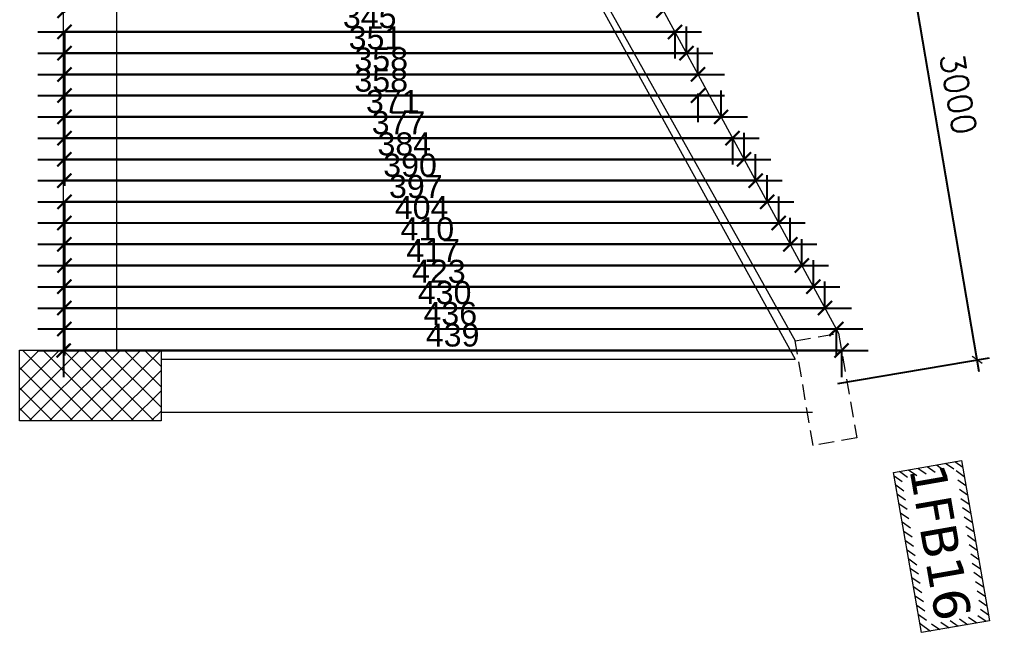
# Model space of a CAD drawing. Header units: inches. Extents: x -26151 to 62940, y -10194 to 246332.
# Drawn here: x -4702 to -4154, y 122769 to 123116 of the extents above; entities that cross this region are included whole.
import ezdxf

# ---------------------------------------------------------------- set-up
doc = ezdxf.new("R2010")
doc.units = ezdxf.units.IN
doc.header["$LTSCALE"] = 0.7
doc.header["$MEASUREMENT"] = 0
doc.linetypes.add('DASHED', pattern=[0.75, 0.5, -0.25])
doc.layers.get('0').update_dxf_attribs({"lineweight": 13})
doc.layers.get('Defpoints').update_dxf_attribs({"lineweight": 5})
for name, color, linetype, lineweight in [('BEAM', 5, 'Continuous', 0), ('COLUMN', 4, 'Continuous', 20), ('dim', 1, 'Continuous', 25), ('hach', 9, 'Continuous', 9), ('hach 1', 254, 'Continuous', 9), ('hatch', 9, 'Continuous', 9), ('TEXT', 3, 'Continuous', 25)]:
    doc.layers.add(name, color=color, linetype=linetype, lineweight=lineweight)
doc.styles.add('100', font='romans.shx', dxfattribs={"height": 13.5})
doc.styles.add('romanc', font='verdana.ttf', dxfattribs={"height": 250})
doc.styles.get("Standard").update_dxf_attribs({"font": 'arial.ttf', "height": 13})
doc.dimstyles.new('abr100', dxfattribs={"dimtxt": 15, "dimasz": 5, "dimexe": 7, "dimexo": 7, "dimgap": 8, "dimtad": 1, "dimdec": 0, "dimlfac": 10, "dimzin": 4, "dimdsep": 46, "dimtxsty": '100', "dimblk": 'ARCHTICK', "dimcen": 0.09, "dimdle": 7, "dimclrd": 1, "dimclre": 8, "dimclrt": 2, "dimadec": 0, "dimazin": 1, "dimtfac": 1, "dimtdec": 0, "dimtix": 1, "dimtofl": 0, "dimtmove": 0, "dimatfit": 3, "dimldrblk": 'ARCHTICK', "dimfxl": 0, "dimtolj": 1, "dimtzin": 0, "dimlwd": -1, "dimlwe": -1, "dimarcsym": 0})
doc.dimstyles.new('STANDARD$0', dxfattribs={"dimscale": 0, "dimtxt": 50, "dimasz": 8, "dimexe": 15, "dimexo": 0.0625, "dimgap": 2, "dimtad": 1, "dimdec": 0, "dimzin": 0, "dimdsep": 46, "dimtxsty": 'Standard', "dimblk1": 'ARCHTICK', "dimblk2": 'ARCHTICK', "dimsah": 1, "dimcen": 0.09, "dimdle": 15, "dimclrd": 3, "dimclre": 3, "dimclrt": 3, "dimazin": 0, "dimtfac": 1, "dimtdec": 0, "dimtofl": 0, "dimtmove": 1, "dimatfit": 3, "dimldrblk": 'ARCHTICK', "dimfxl": 0, "dimtolj": 1, "dimtzin": 0, "dimarcsym": 0})

# ---------------------------------------------------------------- blocks, each defined once
blk = doc.blocks.new('_ArchTick')
at = {"color": 0, "linetype": 'ByBlock', "lineweight": 0, "const_width": 0.15}
blk.add_lwpolyline([(-0.5, -0.5), (0.5, 0.5)], dxfattribs=at)
blk = doc.blocks.new('*D1391')
at = {"layer": 'Defpoints', "color": 0, "lineweight": 15, "transparency": 16777216}
for p in [(-4211.64, 123218.91), (-4297.24, 123204.32), (-4246.86, 122908.62)]:
    blk.add_point(p, dxfattribs=at)
at = {"layer": 'dim', "color": 1, "transparency": 16777216}
blk.add_line((-4160.08, 122916.3), (-4212.82, 123225.81), dxfattribs=at)
at = {"layer": 'dim', "color": 8, "transparency": 16777216}
for p, q in [((-4290.34, 123205.5), (-4204.74, 123220.09)), ((-4239.96, 122909.79), (-4154.35, 122924.38))]:
    blk.add_line(p, q, dxfattribs=at)
at = {"layer": 'dim', "color": 1, "transparency": 16777216, "xscale": 5, "yscale": 5, "zscale": 5}
for p, rotation in [((-4211.64, 123218.91), 99.67025043706386), ((-4161.25, 122923.2), 279.6702504370639)]:
    blk.add_blockref('_ArchTick', p, dxfattribs=dict(at, rotation=rotation))
at = {"layer": 'dim', "color": 2, "transparency": 16777216, "insert": (-4171.91, 123073.53), "char_height": 13.5, "attachment_point": 5, "rotation": 279.6703, "style": '100'}
blk.add_mtext('\\A1;3000', dxfattribs=at)
blk = doc.blocks.new('*D1393')
at = {"layer": 'Defpoints', "color": 0, "linetype": 'ByBlock', "lineweight": 30, "transparency": 16777216}
for p in [(-4677.29, 122928.62), (-4237.82, 122928.43), (-4237.82, 122928.43)]:
    blk.add_point(p, dxfattribs=at)
at = {"layer": 'hach', "color": 3, "lineweight": -2, "transparency": 16777216}
for p, q in [((-4692.29, 122928.43), (-4222.82, 122928.43)), ((-4677.29, 122928.55), (-4677.29, 122913.43)), ((-4237.82, 122928.43), (-4237.82, 122913.43))]:
    blk.add_line(p, q, dxfattribs=at)
at = {"layer": 'hach', "color": 3, "linetype": 'ByBlock', "lineweight": -2, "transparency": 16777216, "xscale": 8, "yscale": 8, "zscale": 8, "rotation": 180}
blk.add_blockref('_ArchTick', (-4677.29, 122928.43), dxfattribs=at)
at = {"layer": 'hach', "color": 3, "linetype": 'ByBlock', "lineweight": -2, "transparency": 16777216, "xscale": 8, "yscale": 8, "zscale": 8}
blk.add_blockref('_ArchTick', (-4237.82, 122928.43), dxfattribs=at)
at = {"layer": 'hach', "color": 3, "linetype": 'ByBlock', "lineweight": 30, "transparency": 16777216, "insert": (-4457.56, 122937.08), "char_height": 13, "attachment_point": 5}
blk.add_mtext('\\A1;439', dxfattribs=at)
blk = doc.blocks.new('*D1394')
at = {"layer": 'Defpoints', "color": 0, "linetype": 'ByBlock', "transparency": 16777216}
for p in [(-4676.89, 122940.62), (-4240.86, 122940.62), (-4240.86, 122940.62)]:
    blk.add_point(p, dxfattribs=at)
at = {"layer": 'hach', "color": 3, "lineweight": -2, "transparency": 16777216}
for p, q in [((-4691.89, 122940.62), (-4225.86, 122940.62)), ((-4676.89, 122940.62), (-4676.89, 122925.62)), ((-4240.86, 122940.62), (-4240.86, 122925.62))]:
    blk.add_line(p, q, dxfattribs=at)
at = {"layer": 'hach', "color": 3, "linetype": 'ByBlock', "lineweight": -2, "transparency": 16777216, "xscale": 8, "yscale": 8, "zscale": 8, "rotation": 180}
blk.add_blockref('_ArchTick', (-4676.89, 122940.62), dxfattribs=at)
at = {"layer": 'hach', "color": 3, "linetype": 'ByBlock', "lineweight": -2, "transparency": 16777216, "xscale": 8, "yscale": 8, "zscale": 8}
blk.add_blockref('_ArchTick', (-4240.86, 122940.62), dxfattribs=at)
at = {"layer": 'hach', "color": 3, "linetype": 'ByBlock', "transparency": 16777216, "insert": (-4458.87, 122949.26), "char_height": 13, "attachment_point": 5}
blk.add_mtext('\\A1;436', dxfattribs=at)
blk = doc.blocks.new('*D1395')
at = {"layer": 'Defpoints', "color": 0, "linetype": 'ByBlock', "transparency": 16777216}
for p in [(-4676.88, 122952.62), (-4247.27, 122952.44), (-4247.27, 122952.44)]:
    blk.add_point(p, dxfattribs=at)
at = {"layer": 'hach', "color": 3, "lineweight": -2, "transparency": 16777216}
for p, q in [((-4247.27, 122952.44), (-4247.27, 122967.44)), ((-4691.88, 122952.44), (-4232.27, 122952.44)), ((-4676.88, 122952.55), (-4676.88, 122937.44))]:
    blk.add_line(p, q, dxfattribs=at)
at = {"layer": 'hach', "color": 3, "linetype": 'ByBlock', "lineweight": -2, "transparency": 16777216, "xscale": 8, "yscale": 8, "zscale": 8, "rotation": 180}
blk.add_blockref('_ArchTick', (-4676.88, 122952.44), dxfattribs=at)
at = {"layer": 'hach', "color": 3, "linetype": 'ByBlock', "lineweight": -2, "transparency": 16777216, "xscale": 8, "yscale": 8, "zscale": 8}
blk.add_blockref('_ArchTick', (-4247.27, 122952.44), dxfattribs=at)
at = {"layer": 'hach', "color": 3, "linetype": 'ByBlock', "transparency": 16777216, "insert": (-4462.08, 122961.08), "char_height": 13, "attachment_point": 5}
blk.add_mtext('\\A1;430', dxfattribs=at)
blk = doc.blocks.new('*D1396')
at = {"layer": 'Defpoints', "color": 0, "linetype": 'ByBlock', "transparency": 16777216}
for p in [(-4676.88, 122964.62), (-4253.79, 122964.45), (-4253.79, 122964.44)]:
    blk.add_point(p, dxfattribs=at)
at = {"layer": 'hach', "color": 3, "lineweight": -2, "transparency": 16777216}
for p, q in [((-4253.79, 122964.45), (-4253.79, 122979.45)), ((-4691.88, 122964.45), (-4238.79, 122964.45)), ((-4676.88, 122964.55), (-4676.88, 122949.45))]:
    blk.add_line(p, q, dxfattribs=at)
at = {"layer": 'hach', "color": 3, "linetype": 'ByBlock', "lineweight": -2, "transparency": 16777216, "xscale": 8, "yscale": 8, "zscale": 8, "rotation": 180}
blk.add_blockref('_ArchTick', (-4676.88, 122964.45), dxfattribs=at)
at = {"layer": 'hach', "color": 3, "linetype": 'ByBlock', "lineweight": -2, "transparency": 16777216, "xscale": 8, "yscale": 8, "zscale": 8}
blk.add_blockref('_ArchTick', (-4253.79, 122964.45), dxfattribs=at)
at = {"layer": 'hach', "color": 3, "linetype": 'ByBlock', "transparency": 16777216, "insert": (-4465.34, 122973.09), "char_height": 13, "attachment_point": 5}
blk.add_mtext('\\A1;423', dxfattribs=at)
blk = doc.blocks.new('*D1397')
at = {"layer": 'Defpoints', "color": 0, "linetype": 'ByBlock', "transparency": 16777216}
for p in [(-4676.87, 122976.62), (-4260.31, 122976.44), (-4260.31, 122976.44)]:
    blk.add_point(p, dxfattribs=at)
at = {"layer": 'hach', "color": 3, "lineweight": -2, "transparency": 16777216}
for p, q in [((-4260.31, 122976.44), (-4260.31, 122991.44)), ((-4691.87, 122976.44), (-4245.31, 122976.44)), ((-4676.87, 122976.55), (-4676.87, 122961.44))]:
    blk.add_line(p, q, dxfattribs=at)
at = {"layer": 'hach', "color": 3, "linetype": 'ByBlock', "lineweight": -2, "transparency": 16777216, "xscale": 8, "yscale": 8, "zscale": 8, "rotation": 180}
blk.add_blockref('_ArchTick', (-4676.87, 122976.44), dxfattribs=at)
at = {"layer": 'hach', "color": 3, "linetype": 'ByBlock', "lineweight": -2, "transparency": 16777216, "xscale": 8, "yscale": 8, "zscale": 8}
blk.add_blockref('_ArchTick', (-4260.31, 122976.44), dxfattribs=at)
at = {"layer": 'hach', "color": 3, "linetype": 'ByBlock', "transparency": 16777216, "insert": (-4468.59, 122984.97), "char_height": 13, "attachment_point": 5}
blk.add_mtext('\\A1;417', dxfattribs=at)
blk = doc.blocks.new('*D1398')
at = {"layer": 'Defpoints', "color": 0, "linetype": 'ByBlock', "transparency": 16777216}
for p in [(-4676.87, 122988.62), (-4266.83, 122988.45), (-4266.83, 122988.45)]:
    blk.add_point(p, dxfattribs=at)
at = {"layer": 'hach', "color": 3, "lineweight": -2, "transparency": 16777216}
for p, q in [((-4266.83, 122988.45), (-4266.83, 123003.45)), ((-4691.87, 122988.45), (-4251.83, 122988.45)), ((-4676.87, 122988.55), (-4676.87, 122973.45))]:
    blk.add_line(p, q, dxfattribs=at)
at = {"layer": 'hach', "color": 3, "linetype": 'ByBlock', "lineweight": -2, "transparency": 16777216, "xscale": 8, "yscale": 8, "zscale": 8, "rotation": 180}
blk.add_blockref('_ArchTick', (-4676.87, 122988.45), dxfattribs=at)
at = {"layer": 'hach', "color": 3, "linetype": 'ByBlock', "lineweight": -2, "transparency": 16777216, "xscale": 8, "yscale": 8, "zscale": 8}
blk.add_blockref('_ArchTick', (-4266.83, 122988.45), dxfattribs=at)
at = {"layer": 'hach', "color": 3, "linetype": 'ByBlock', "transparency": 16777216, "insert": (-4471.85, 122997.08), "char_height": 13, "attachment_point": 5}
blk.add_mtext('\\A1;410', dxfattribs=at)
blk = doc.blocks.new('*D1399')
at = {"layer": 'Defpoints', "color": 0, "linetype": 'ByBlock', "transparency": 16777216}
for p in [(-4676.86, 123000.62), (-4273.34, 123000.52), (-4273.34, 123000.45)]:
    blk.add_point(p, dxfattribs=at)
at = {"layer": 'hach', "color": 3, "lineweight": -2, "transparency": 16777216}
for p, q in [((-4273.34, 123000.51), (-4273.34, 123015.52)), ((-4691.86, 123000.52), (-4258.34, 123000.52)), ((-4676.86, 123000.55), (-4676.86, 122985.52))]:
    blk.add_line(p, q, dxfattribs=at)
at = {"layer": 'hach', "color": 3, "linetype": 'ByBlock', "lineweight": -2, "transparency": 16777216, "xscale": 8, "yscale": 8, "zscale": 8, "rotation": 180}
blk.add_blockref('_ArchTick', (-4676.86, 123000.52), dxfattribs=at)
at = {"layer": 'hach', "color": 3, "linetype": 'ByBlock', "lineweight": -2, "transparency": 16777216, "xscale": 8, "yscale": 8, "zscale": 8}
blk.add_blockref('_ArchTick', (-4273.34, 123000.52), dxfattribs=at)
at = {"layer": 'hach', "color": 3, "linetype": 'ByBlock', "transparency": 16777216, "insert": (-4475.1, 123009.16), "char_height": 13, "attachment_point": 5}
blk.add_mtext('\\A1;404', dxfattribs=at)
blk = doc.blocks.new('*D1400')
at = {"layer": 'Defpoints', "color": 0, "linetype": 'ByBlock', "transparency": 16777216}
for p in [(-4286.38, 123024.45), (-4286.38, 123024.45), (-4676.86, 123012.62)]:
    blk.add_point(p, dxfattribs=at)
at = {"layer": 'hach', "color": 3, "lineweight": -2, "transparency": 16777216}
for p, q in [((-4676.86, 123023.2), (-4676.86, 123039.45)), ((-4286.38, 123024.45), (-4286.38, 123039.45)), ((-4691.86, 123024.45), (-4271.38, 123024.45))]:
    blk.add_line(p, q, dxfattribs=at)
at = {"layer": 'hach', "color": 3, "linetype": 'ByBlock', "lineweight": -2, "transparency": 16777216, "xscale": 8, "yscale": 8, "zscale": 8, "rotation": 180}
blk.add_blockref('_ArchTick', (-4676.86, 123024.45), dxfattribs=at)
at = {"layer": 'hach', "color": 3, "linetype": 'ByBlock', "lineweight": -2, "transparency": 16777216, "xscale": 8, "yscale": 8, "zscale": 8}
blk.add_blockref('_ArchTick', (-4286.38, 123024.45), dxfattribs=at)
at = {"layer": 'hach', "color": 3, "linetype": 'ByBlock', "transparency": 16777216, "insert": (-4481.62, 123033.1), "char_height": 13, "attachment_point": 5}
blk.add_mtext('\\A1;390', dxfattribs=at)
blk = doc.blocks.new('*D1401')
at = {"layer": 'Defpoints', "color": 0, "linetype": 'ByBlock', "transparency": 16777216}
for p in [(-4676.86, 123012.62), (-4279.86, 123012.45), (-4279.86, 123012.45)]:
    blk.add_point(p, dxfattribs=at)
at = {"layer": 'hach', "color": 3, "lineweight": -2, "transparency": 16777216}
for p, q in [((-4279.86, 123012.45), (-4279.86, 123027.45)), ((-4691.86, 123012.45), (-4264.86, 123012.45)), ((-4676.86, 123012.55), (-4676.86, 122997.45))]:
    blk.add_line(p, q, dxfattribs=at)
at = {"layer": 'hach', "color": 3, "linetype": 'ByBlock', "lineweight": -2, "transparency": 16777216, "xscale": 8, "yscale": 8, "zscale": 8, "rotation": 180}
blk.add_blockref('_ArchTick', (-4676.86, 123012.45), dxfattribs=at)
at = {"layer": 'hach', "color": 3, "linetype": 'ByBlock', "lineweight": -2, "transparency": 16777216, "xscale": 8, "yscale": 8, "zscale": 8}
blk.add_blockref('_ArchTick', (-4279.86, 123012.45), dxfattribs=at)
at = {"layer": 'hach', "color": 3, "linetype": 'ByBlock', "transparency": 16777216, "insert": (-4478.36, 123021.09), "char_height": 13, "attachment_point": 5}
blk.add_mtext('\\A1;397', dxfattribs=at)
blk = doc.blocks.new('*D1402')
at = {"layer": 'Defpoints', "color": 0, "linetype": 'ByBlock', "transparency": 16777216}
for p in [(-4676.85, 123036.62), (-4292.89, 123036.46), (-4292.89, 123036.46)]:
    blk.add_point(p, dxfattribs=at)
at = {"layer": 'hach', "color": 3, "lineweight": -2, "transparency": 16777216}
for p, q in [((-4292.89, 123036.46), (-4292.89, 123051.46)), ((-4691.85, 123036.46), (-4277.89, 123036.46)), ((-4676.85, 123036.55), (-4676.85, 123021.46))]:
    blk.add_line(p, q, dxfattribs=at)
at = {"layer": 'hach', "color": 3, "linetype": 'ByBlock', "lineweight": -2, "transparency": 16777216, "xscale": 8, "yscale": 8, "zscale": 8, "rotation": 180}
blk.add_blockref('_ArchTick', (-4676.85, 123036.46), dxfattribs=at)
at = {"layer": 'hach', "color": 3, "linetype": 'ByBlock', "lineweight": -2, "transparency": 16777216, "xscale": 8, "yscale": 8, "zscale": 8}
blk.add_blockref('_ArchTick', (-4292.89, 123036.46), dxfattribs=at)
at = {"layer": 'hach', "color": 3, "linetype": 'ByBlock', "transparency": 16777216, "insert": (-4484.87, 123045.1), "char_height": 13, "attachment_point": 5}
blk.add_mtext('\\A1;384', dxfattribs=at)
blk = doc.blocks.new('*D1403')
at = {"layer": 'Defpoints', "color": 0, "linetype": 'ByBlock', "transparency": 16777216}
for p in [(-4676.84, 123048.62), (-4299.41, 123048.46), (-4299.41, 123048.46)]:
    blk.add_point(p, dxfattribs=at)
at = {"layer": 'hach', "color": 3, "lineweight": -2, "transparency": 16777216}
for p, q in [((-4691.84, 123048.46), (-4284.41, 123048.46)), ((-4676.84, 123048.55), (-4676.84, 123033.46)), ((-4299.41, 123048.46), (-4299.41, 123033.46))]:
    blk.add_line(p, q, dxfattribs=at)
at = {"layer": 'hach', "color": 3, "linetype": 'ByBlock', "lineweight": -2, "transparency": 16777216, "xscale": 8, "yscale": 8, "zscale": 8, "rotation": 180}
blk.add_blockref('_ArchTick', (-4676.84, 123048.46), dxfattribs=at)
at = {"layer": 'hach', "color": 3, "linetype": 'ByBlock', "lineweight": -2, "transparency": 16777216, "xscale": 8, "yscale": 8, "zscale": 8}
blk.add_blockref('_ArchTick', (-4299.41, 123048.46), dxfattribs=at)
at = {"layer": 'hach', "color": 3, "linetype": 'ByBlock', "transparency": 16777216, "insert": (-4488.13, 123057.1), "char_height": 13, "attachment_point": 5}
blk.add_mtext('\\A1;377', dxfattribs=at)
blk = doc.blocks.new('*D1404')
at = {"layer": 'Defpoints', "color": 0, "linetype": 'ByBlock', "transparency": 16777216}
for p in [(-4676.84, 123060.62), (-4305.93, 123060.46), (-4305.93, 123060.46)]:
    blk.add_point(p, dxfattribs=at)
at = {"layer": 'hach', "color": 3, "lineweight": -2, "transparency": 16777216}
for p, q in [((-4305.93, 123060.46), (-4305.93, 123075.46)), ((-4691.84, 123060.46), (-4290.93, 123060.46)), ((-4676.84, 123060.55), (-4676.84, 123045.46))]:
    blk.add_line(p, q, dxfattribs=at)
at = {"layer": 'hach', "color": 3, "linetype": 'ByBlock', "lineweight": -2, "transparency": 16777216, "xscale": 8, "yscale": 8, "zscale": 8, "rotation": 180}
blk.add_blockref('_ArchTick', (-4676.84, 123060.46), dxfattribs=at)
at = {"layer": 'hach', "color": 3, "linetype": 'ByBlock', "lineweight": -2, "transparency": 16777216, "xscale": 8, "yscale": 8, "zscale": 8}
blk.add_blockref('_ArchTick', (-4305.93, 123060.46), dxfattribs=at)
at = {"layer": 'hach', "color": 3, "linetype": 'ByBlock', "transparency": 16777216, "insert": (-4491.38, 123069.1), "char_height": 13, "attachment_point": 5}
blk.add_mtext('\\A1;371', dxfattribs=at)
blk = doc.blocks.new('*D1405')
at = {"layer": 'Defpoints', "color": 0, "linetype": 'ByBlock', "transparency": 16777216}
for p in [(-4318.96, 123084.47), (-4676.83, 123072.62), (-4318.96, 123072.48)]:
    blk.add_point(p, dxfattribs=at)
at = {"layer": 'hach', "color": 3, "lineweight": -2, "transparency": 16777216}
for p, q in [((-4691.83, 123072.48), (-4303.96, 123072.48)), ((-4676.83, 123072.55), (-4676.83, 123057.48)), ((-4318.96, 123073.73), (-4318.96, 123057.48))]:
    blk.add_line(p, q, dxfattribs=at)
at = {"layer": 'hach', "color": 3, "linetype": 'ByBlock', "lineweight": -2, "transparency": 16777216, "xscale": 8, "yscale": 8, "zscale": 8, "rotation": 180}
blk.add_blockref('_ArchTick', (-4676.83, 123072.48), dxfattribs=at)
at = {"layer": 'hach', "color": 3, "linetype": 'ByBlock', "lineweight": -2, "transparency": 16777216, "xscale": 8, "yscale": 8, "zscale": 8}
blk.add_blockref('_ArchTick', (-4318.96, 123072.48), dxfattribs=at)
at = {"layer": 'hach', "color": 3, "linetype": 'ByBlock', "transparency": 16777216, "insert": (-4497.9, 123081.12), "char_height": 13, "attachment_point": 5}
blk.add_mtext('\\A1;358', dxfattribs=at)
blk = doc.blocks.new('*D1406')
at = {"layer": 'Defpoints', "color": 0, "linetype": 'ByBlock', "transparency": 16777216}
for p in [(-4676.83, 123084.62), (-4318.96, 123084.47), (-4318.96, 123084.47)]:
    blk.add_point(p, dxfattribs=at)
at = {"layer": 'hach', "color": 3, "lineweight": -2, "transparency": 16777216}
for p, q in [((-4318.96, 123084.47), (-4318.96, 123099.47)), ((-4691.83, 123084.47), (-4303.96, 123084.47)), ((-4676.83, 123084.55), (-4676.83, 123069.47))]:
    blk.add_line(p, q, dxfattribs=at)
at = {"layer": 'hach', "color": 3, "linetype": 'ByBlock', "lineweight": -2, "transparency": 16777216, "xscale": 8, "yscale": 8, "zscale": 8, "rotation": 180}
blk.add_blockref('_ArchTick', (-4676.83, 123084.47), dxfattribs=at)
at = {"layer": 'hach', "color": 3, "linetype": 'ByBlock', "lineweight": -2, "transparency": 16777216, "xscale": 8, "yscale": 8, "zscale": 8}
blk.add_blockref('_ArchTick', (-4318.96, 123084.47), dxfattribs=at)
at = {"layer": 'hach', "color": 3, "linetype": 'ByBlock', "transparency": 16777216, "insert": (-4497.9, 123093.11), "char_height": 13, "attachment_point": 5}
blk.add_mtext('\\A1;358', dxfattribs=at)
blk = doc.blocks.new('*D1407')
at = {"layer": 'Defpoints', "color": 0, "linetype": 'ByBlock', "transparency": 16777216}
for p in [(-4676.82, 123096.62), (-4325.48, 123096.47), (-4325.48, 123096.47)]:
    blk.add_point(p, dxfattribs=at)
at = {"layer": 'hach', "color": 3, "lineweight": -2, "transparency": 16777216}
for p, q in [((-4325.48, 123096.47), (-4325.48, 123111.47)), ((-4691.82, 123096.47), (-4310.48, 123096.47)), ((-4676.82, 123096.55), (-4676.82, 123081.47))]:
    blk.add_line(p, q, dxfattribs=at)
at = {"layer": 'hach', "color": 3, "linetype": 'ByBlock', "lineweight": -2, "transparency": 16777216, "xscale": 8, "yscale": 8, "zscale": 8, "rotation": 180}
blk.add_blockref('_ArchTick', (-4676.82, 123096.47), dxfattribs=at)
at = {"layer": 'hach', "color": 3, "linetype": 'ByBlock', "lineweight": -2, "transparency": 16777216, "xscale": 8, "yscale": 8, "zscale": 8}
blk.add_blockref('_ArchTick', (-4325.48, 123096.47), dxfattribs=at)
at = {"layer": 'hach', "color": 3, "linetype": 'ByBlock', "transparency": 16777216, "insert": (-4501.15, 123105.11), "char_height": 13, "attachment_point": 5}
blk.add_mtext('\\A1;351', dxfattribs=at)
blk = doc.blocks.new('*D1408')
at = {"layer": 'Defpoints', "color": 0, "linetype": 'ByBlock', "transparency": 16777216}
for p in [(-4338.51, 123120.48), (-4338.51, 123120.48), (-4676.82, 123108.62)]:
    blk.add_point(p, dxfattribs=at)
at = {"layer": 'hach', "color": 3, "lineweight": -2, "transparency": 16777216}
for p, q in [((-4676.82, 123119.23), (-4676.82, 123135.48)), ((-4338.51, 123120.48), (-4338.51, 123135.48)), ((-4691.82, 123120.48), (-4323.51, 123120.48))]:
    blk.add_line(p, q, dxfattribs=at)
at = {"layer": 'hach', "color": 3, "linetype": 'ByBlock', "lineweight": -2, "transparency": 16777216, "xscale": 8, "yscale": 8, "zscale": 8, "rotation": 180}
blk.add_blockref('_ArchTick', (-4676.82, 123120.48), dxfattribs=at)
at = {"layer": 'hach', "color": 3, "linetype": 'ByBlock', "lineweight": -2, "transparency": 16777216, "xscale": 8, "yscale": 8, "zscale": 8}
blk.add_blockref('_ArchTick', (-4338.51, 123120.48), dxfattribs=at)
at = {"layer": 'hach', "color": 3, "linetype": 'ByBlock', "transparency": 16777216, "insert": (-4507.67, 123129.12), "char_height": 13, "attachment_point": 5}
blk.add_mtext('\\A1;338', dxfattribs=at)
blk = doc.blocks.new('*D1410')
at = {"layer": 'Defpoints', "color": 0, "linetype": 'ByBlock', "transparency": 16777216}
for p in [(-4676.82, 123108.62), (-4332, 123108.47), (-4332, 123108.47)]:
    blk.add_point(p, dxfattribs=at)
at = {"layer": 'hach', "color": 3, "lineweight": -2, "transparency": 16777216}
for p, q in [((-4691.82, 123108.47), (-4317, 123108.47)), ((-4676.82, 123108.55), (-4676.82, 123093.47)), ((-4332, 123108.47), (-4332, 123093.47))]:
    blk.add_line(p, q, dxfattribs=at)
at = {"layer": 'hach', "color": 3, "linetype": 'ByBlock', "lineweight": -2, "transparency": 16777216, "xscale": 8, "yscale": 8, "zscale": 8, "rotation": 180}
blk.add_blockref('_ArchTick', (-4676.82, 123108.47), dxfattribs=at)
at = {"layer": 'hach', "color": 3, "linetype": 'ByBlock', "lineweight": -2, "transparency": 16777216, "xscale": 8, "yscale": 8, "zscale": 8}
blk.add_blockref('_ArchTick', (-4332, 123108.47), dxfattribs=at)
at = {"layer": 'hach', "color": 3, "linetype": 'ByBlock', "transparency": 16777216, "insert": (-4504.41, 123117.11), "char_height": 13, "attachment_point": 5}
blk.add_mtext('\\A1;345', dxfattribs=at)

msp = doc.modelspace()

# ---------------------------------------------------------------- hatches: boundary and pattern name
at = {"layer": 'hach 1', "linetype": 'ByBlock'}
h = msp.add_hatch(dxfattribs=at)
h.set_pattern_fill('ANSI31', color=256, scale=30, angle=-80.0705, style=0)
h.set_pattern_definition([(324.9295315, (-119907.4254, 89958.5722), (2.15468806, 3.06917242), [])])
h.paths.add_polyline_path([(-4154.23, 122775.72), (-4170.08, 122866.29), (-4208.5, 122859.56), (-4192.64, 122768.99)])
h.paths.add_polyline_path([(-4158.86, 122778.97), (-4189.39, 122773.62), (-4203.87, 122856.31), (-4173.33, 122861.66)], flags=16)
at = {"layer": 'hatch', "ltscale": 0.5}
h = msp.add_hatch(dxfattribs=at)
h.set_pattern_fill('NET', color=256, scale=65, angle=45, style=0)
h.set_pattern_definition([(45, (-468302.485, -139105.095), (-5.7452426, 5.7452426), []), (135, (-468302.485, -139105.095), (-5.7452426, -5.7452426), [])])
h.paths.add_polyline_path([(-4702.29, 122928.62), (-4622.29, 122928.62), (-4622.29, 122888.62), (-4702.29, 122888.62)])

# ---------------------------------------------------------------- linework, layer by layer
at = {"layer": 'BEAM', "linetype": 'Continuous'}
for p, q in [((-4677.29, 122928.62), (-4677.29, 123258.62)), ((-4647.29, 122928.62), (-4647.29, 123258.62)), ((-4418.71, 123204.54), (-4264.01, 122923.62)), ((-4622.29, 122923.62), (-4264.01, 122923.62)), ((-4622.29, 122893.62), (-4254.18, 122893.62))]:
    msp.add_line(p, q, dxfattribs=at)
at = {"layer": 'COLUMN'}
for p, q in [((-4394.7, 123223.95), (-4239.53, 122938.17)), ((-4415.09, 123203.64), (-4264.02, 122933.88))]:
    msp.add_line(p, q, dxfattribs=at)
at = {"layer": 'COLUMN', "linetype": 'DASHED', "ltscale": 25}
msp.add_lwpolyline([(-4253.92, 122874.67), (-4264.01, 122933.81), (-4239.53, 122938.17), (-4229.18, 122879.07)], close=True, dxfattribs=at)
at = {"layer": 'COLUMN'}
msp.add_lwpolyline([(-4702.29, 122928.62), (-4622.29, 122928.62), (-4622.29, 122888.62), (-4702.29, 122888.62)], close=True, dxfattribs=at)
at = {"layer": 'hach', "color": 4, "linetype": 'ByBlock', "lineweight": 30}
for p, q in [((-4676.82, 123108.62), (-4332, 123108.47)), ((-4676.82, 123096.62), (-4325.48, 123096.47)), ((-4676.83, 123084.62), (-4318.96, 123084.47)), ((-4676.83, 123072.62), (-4312.45, 123072.46)), ((-4676.84, 123060.62), (-4305.93, 123060.46)), ((-4676.84, 123048.62), (-4299.41, 123048.46)), ((-4676.85, 123036.62), (-4292.89, 123036.46)), ((-4676.85, 123024.62), (-4286.38, 123024.45)), ((-4676.86, 123012.62), (-4279.86, 123012.45)), ((-4676.86, 123000.62), (-4273.34, 123000.45)), ((-4676.87, 122988.62), (-4266.83, 122988.45)), ((-4676.87, 122976.62), (-4260.31, 122976.44)), ((-4676.88, 122964.62), (-4253.79, 122964.44)), ((-4676.88, 122952.62), (-4247.27, 122952.44)), ((-4676.89, 122940.62), (-4240.76, 122940.44)), ((-4676.89, 122928.62), (-4236.94, 122928.43))]:
    msp.add_line(p, q, dxfattribs=at)
at = {"layer": 'hach 1', "linetype": 'ByBlock'}
msp.add_lwpolyline([(-4170.08, 122866.29), (-4154.23, 122775.72), (-4192.64, 122768.99), (-4208.5, 122859.56)], close=True, dxfattribs=at)

# ---------------------------------------------------------------- texts
at = {"layer": 'TEXT', "style": 'romanc'}
msp.add_text('1FB16', height=20.4, rotation=279.9295, dxfattribs=at).set_placement((-4199.63, 122861.84))

# ---------------------------------------------------------------- dimensions: what is measured, and where the dimension line sits
at = {"layer": 'dim'}
dim = msp.add_aligned_dim(p1=(-4246.86, 122908.62), p2=(-4297.24, 123204.32), distance=-86.83, dimstyle='abr100', dxfattribs=at)
dim.commit()
dim.dimension.update_dxf_attribs({"geometry": '*D1391', "text_midpoint": (-4171.91, 123073.53)})
at = {"layer": 'hach', "color": 4, "linetype": 'ByBlock'}
for base, p1, p2, picture, middle in [((-4338.51, 123120.48), (-4676.82, 123108.62), (-4338.51, 123120.48), '*D1408', (-4507.67, 123129.12)), ((-4332, 123108.47), (-4676.82, 123108.62), (-4332, 123108.47), '*D1410', (-4504.41, 123117.11)), ((-4325.48, 123096.47), (-4676.82, 123096.62), (-4325.48, 123096.47), '*D1407', (-4501.15, 123105.11)), ((-4318.96, 123084.47), (-4676.83, 123084.62), (-4318.96, 123084.47), '*D1406', (-4497.9, 123093.11)), ((-4318.96, 123072.48), (-4676.83, 123072.62), (-4318.96, 123084.47), '*D1405', (-4497.9, 123081.12)), ((-4305.93, 123060.46), (-4676.84, 123060.62), (-4305.93, 123060.46), '*D1404', (-4491.38, 123069.1)), ((-4299.41, 123048.46), (-4676.84, 123048.62), (-4299.41, 123048.46), '*D1403', (-4488.13, 123057.1)), ((-4292.89, 123036.46), (-4676.85, 123036.62), (-4292.89, 123036.46), '*D1402', (-4484.87, 123045.1)), ((-4286.38, 123024.45), (-4676.86, 123012.62), (-4286.38, 123024.45), '*D1400', (-4481.62, 123033.1)), ((-4279.86, 123012.45), (-4676.86, 123012.62), (-4279.86, 123012.45), '*D1401', (-4478.36, 123021.09)), ((-4273.34, 123000.52), (-4676.86, 123000.62), (-4273.34, 123000.45), '*D1399', (-4475.1, 123009.16)), ((-4266.83, 122988.45), (-4676.87, 122988.62), (-4266.83, 122988.45), '*D1398', (-4471.85, 122997.08)), ((-4260.31, 122976.44), (-4676.87, 122976.62), (-4260.31, 122976.44), '*D1397', (-4468.59, 122984.97)), ((-4253.79, 122964.45), (-4676.88, 122964.62), (-4253.79, 122964.44), '*D1396', (-4465.34, 122973.09)), ((-4247.27, 122952.44), (-4676.88, 122952.62), (-4247.27, 122952.44), '*D1395', (-4462.08, 122961.08)), ((-4240.86, 122940.62), (-4676.89, 122940.62), (-4240.86, 122940.62), '*D1394', (-4458.87, 122949.26))]:
    dim = msp.add_linear_dim(base=base, p1=p1, p2=p2, dimstyle='STANDARD$0', override={"dimscale": 1, "dimfxl": 1.25}, dxfattribs=at)
    dim.commit()
    dim.dimension.update_dxf_attribs({"geometry": picture, "text_midpoint": middle})
at = {"layer": 'hach', "color": 4, "linetype": 'ByBlock', "lineweight": 30}
dim = msp.add_linear_dim(base=(-4237.82, 122928.43), p1=(-4677.29, 122928.62), p2=(-4237.82, 122928.43), dimstyle='STANDARD$0', override={"dimscale": 1, "dimfxl": 1.25}, dxfattribs=at)
dim.commit()
dim.dimension.update_dxf_attribs({"geometry": '*D1393', "text_midpoint": (-4457.56, 122937.08)})

doc.saveas('drawing.dxf')
